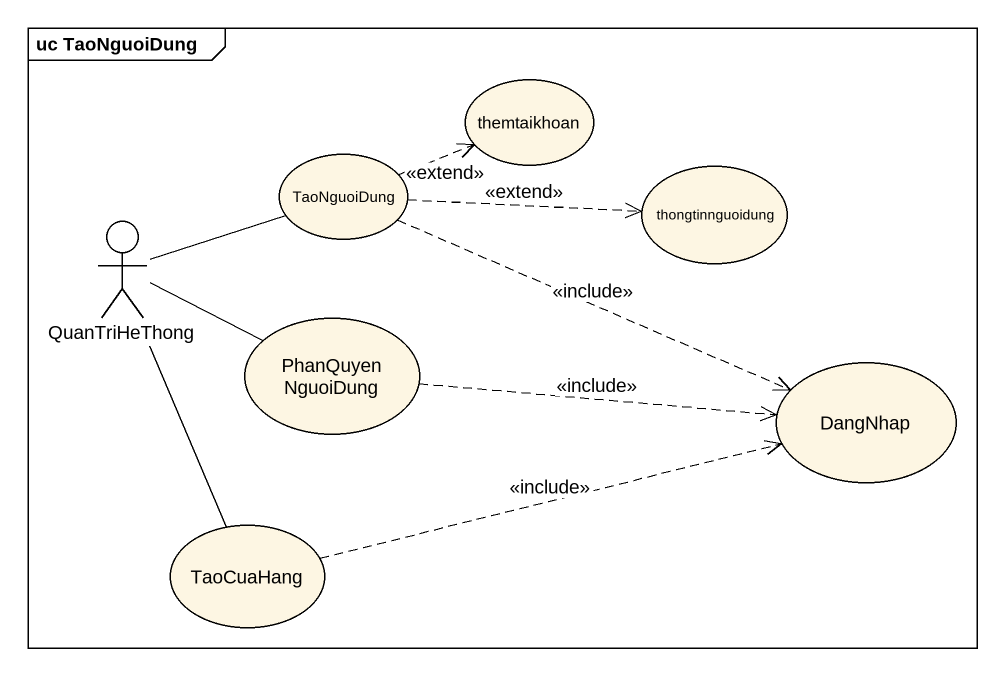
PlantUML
@startuml
mainframe uc TaoNguoiDung
usecase themtaikhoan
usecase TaoNguoiDung
usecase thongtinnguoidung
actor QuanTriHeThong
usecase PhanQuyenNguoiDung
usecase DangNhap
usecase TaoCuaHang
TaoNguoiDung .right.> themtaikhoan : <<extend>>
TaoNguoiDung .right.> thongtinnguoidung : <<extend>>
TaoNguoiDung -left- QuanTriHeThong
TaoNguoiDung .right.> DangNhap : <<include>>
PhanQuyenNguoiDung -left- QuanTriHeThong
PhanQuyenNguoiDung .right.> DangNhap : <<include>>
TaoCuaHang -up- QuanTriHeThong
TaoCuaHang .right.> DangNhap : <<include>>
@enduml
